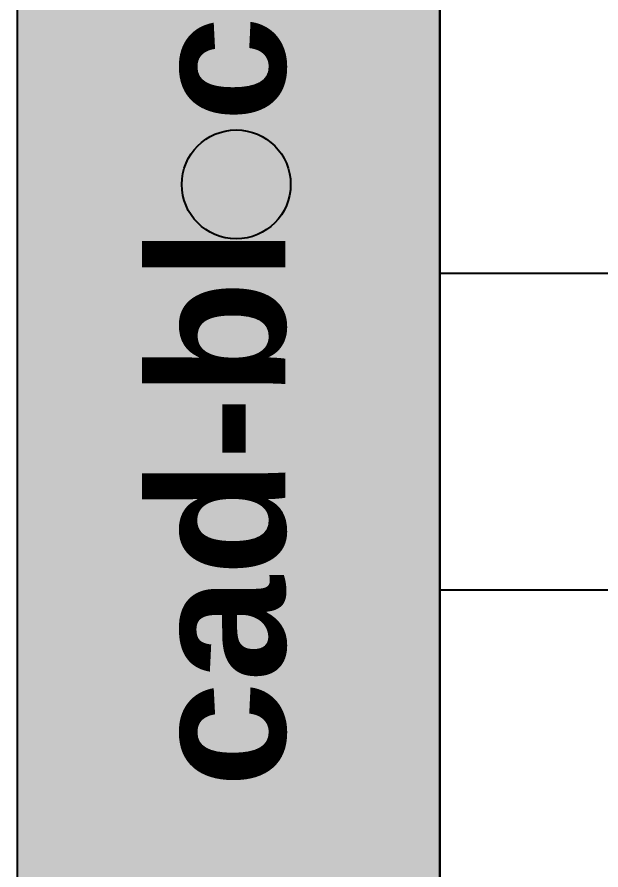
# Model space of a CAD drawing. Extents: x 12262 to 40734, y 30451 to 49613.
# Drawn here: x 12262 to 15868, y 35470 to 40734 of the extents above; entities that cross this region are included whole.
import ezdxf

# ---------------------------------------------------------------- set-up
doc = ezdxf.new("R2010")
doc.units = 0
doc.header["$LTSCALE"] = 0.85
doc.header["$MEASUREMENT"] = 0
doc.layers.get('0').update_dxf_attribs({"linetype": 'CONTINUOUS'})
doc.layers.add('www.cad-blocks.net', color=7, linetype='CONTINUOUS')
doc.styles.get("Standard").update_dxf_attribs({"font": 'ISOCP'})

# ---------------------------------------------------------------- blocks, each defined once
blk = doc.blocks.new('FORMAT')
at = {"layer": 'www.cad-blocks.net', "true_color": 0x444444}
blk.add_hatch(color=250, dxfattribs=at).paths.add_polyline_path([(12262.2, 30450.6), (14872.5, 30450.6), (14872.5, 49612.8), (12262.2, 49612.8)])
at = {"layer": 'www.cad-blocks.net', "true_color": 0x546d8e}
blk.add_hatch(color=155, dxfattribs=at).paths.add_polyline_path([(13279.2, 39701.4, 1), (13951.7, 39701.4, 1)])
at = {"layer": 'www.cad-blocks.net', "color": 250, "true_color": 0x444444}
for p, q in [((12262.2, 49612.8), (12262.2, 30450.6)), ((14872.5, 49612.8), (14872.5, 30450.6))]:
    blk.add_line(p, q, dxfattribs=at)
at = {"layer": 'www.cad-blocks.net'}
blk.add_line((14872.5, 49612.8), (14872.5, 30450.6), dxfattribs=at)
at = {"layer": 'www.cad-blocks.net', "color": 155, "true_color": 0x546d8e}
for p, q in [((14872.5, 48879.2), (14872.5, 30902.9)), ((14872.5, 39153.2), (35345.5, 39153.2)), ((14872.5, 37199.6), (35345.5, 37199.6))]:
    blk.add_line(p, q, dxfattribs=at)
blk.add_lwpolyline([(14872.5, 48879.2), (40733.8, 48879.2), (40733.8, 30902.9), (14872.5, 30902.9)], close=True, dxfattribs=at)
blk.add_circle((13615.4, 39701.4), 336.3, dxfattribs=at)
at = {"layer": 'www.cad-blocks.net', "insert": (13078.4, 35978.9), "char_height": 840, "attachment_point": 1, "rotation": 90}
blk.add_mtext_dynamic_manual_height_columns('{\\fArial|b1|i0|c0|p34;\\C255;\\c16777215;cad-bl  cks net}', width=28100.867, gutter_width=12.5, heights=[0], dxfattribs=at)

msp = doc.modelspace()

# ---------------------------------------------------------------- block references
msp.add_blockref('FORMAT', (0, 0))

doc.saveas('drawing.dxf')
